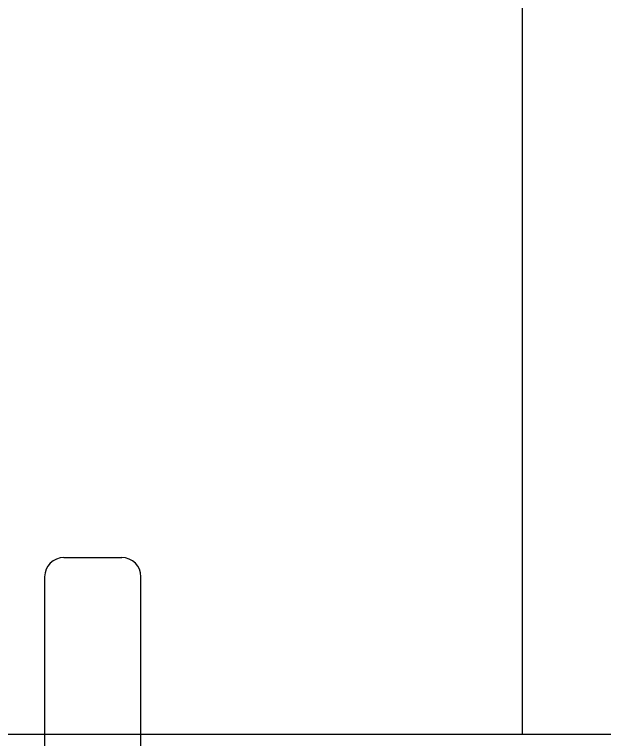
# Model space of a CAD drawing. Header units: inches. Extents: x -55 to 844, y -103 to 167.
# Drawn here: x 795.5425 to 795.8487, y 47.4362 to 47.8125 of the extents above; entities that cross this region are included whole.
import ezdxf

# ---------------------------------------------------------------- set-up
doc = ezdxf.new("R2010")
doc.units = ezdxf.units.IN
doc.header["$MEASUREMENT"] = 0

# ---------------------------------------------------------------- blocks, each defined once
blk = doc.blocks.new('kjhg')
for p, q in [((795.56013, 47.22192), (795.59013, 47.22192)), ((795.55013, 47.21192), (795.55013, 46.87192)), ((795.60013, 46.87192), (795.60013, 47.21192))]:
    blk.add_line(p, q)
for centre, start, end in [((795.56013, 47.21192), 90, 180), ((795.59013, 47.21192), 0, 90)]:
    blk.add_arc(centre, 0.01, start, end)

msp = doc.modelspace()

# ---------------------------------------------------------------- linework, layer by layer
for p, q in [((795.80614, 47.43891), (795.80614, 48.03891)), ((794.80614, 47.43891), (798.90614, 47.43891))]:
    msp.add_line(p, q)

# ---------------------------------------------------------------- block references
msp.add_blockref('kjhg', (0.008, 0.30871))

doc.saveas('drawing.dxf')
